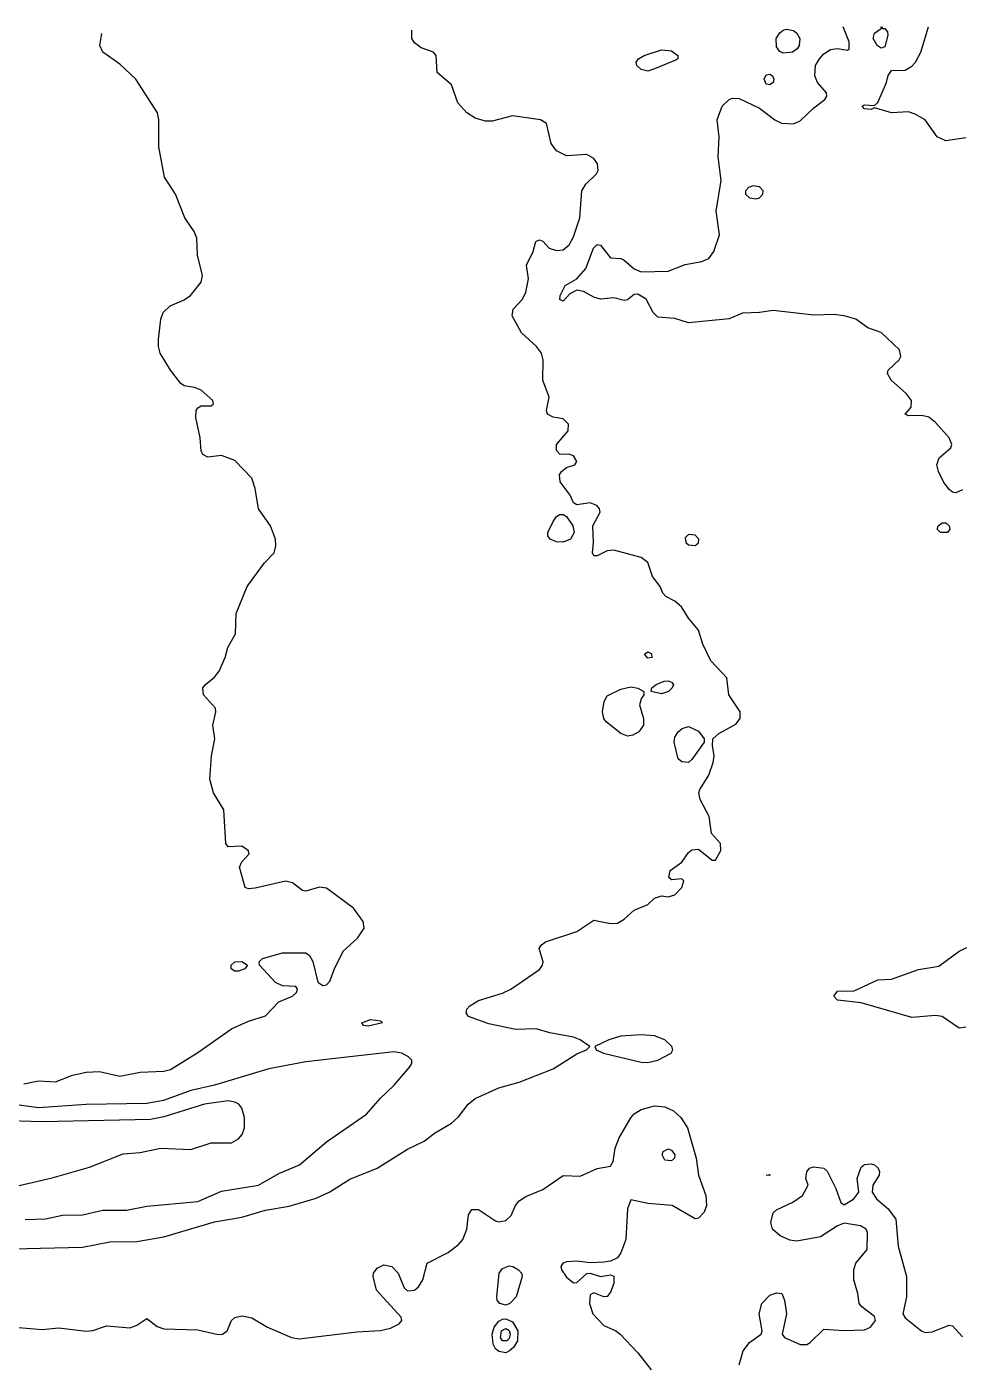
# Model space of a CAD drawing. Header units: inches. Extents: x 3308444 to 3309224, y 1376414 to 1377188.
# Drawn here: x 3308800.1 to 3308905, y 1377034.4 to 1377184.9 of the extents above; entities that cross this region are included whole.
import ezdxf

# ---------------------------------------------------------------- set-up
doc = ezdxf.new("R2010")
doc.units = ezdxf.units.IN
doc.header["$MEASUREMENT"] = 0

msp = doc.modelspace()

# ---------------------------------------------------------------- linework, layer by layer
for points, elevation in [([(3308795.34, 1377047.2), (3308806.38, 1377047.46), (3308809.43, 1377048.08), (3308812.48, 1377048.12), (3308815.52, 1377048.62), (3308821.23, 1377050.34), (3308824.28, 1377050.86), (3308826.95, 1377051.64), (3308829.61, 1377052.07), (3308832.66, 1377052.98), (3308834.18, 1377053.7), (3308836.46, 1377055.13), (3308839.51, 1377056.35), (3308842.94, 1377058.52), (3308844.81, 1377059.4), (3308845.98, 1377060.3), (3308847.89, 1377061.43), (3308848.65, 1377062.16), (3308849.76, 1377063.58), (3308850.55, 1377064.19), (3308853.22, 1377065.4), (3308855.5, 1377066.06), (3308859.31, 1377067.56), (3308861.97, 1377069.23), (3308863.07, 1377069.68), (3308863.45, 1377070.06), (3308862.36, 1377070.82), (3308861.59, 1377071.12), (3308858.93, 1377071.59), (3308857.41, 1377072.04), (3308855.12, 1377071.96), (3308852.08, 1377072.61), (3308849.79, 1377073.42), (3308849.53, 1377073.86), (3308849.62, 1377074.25), (3308849.93, 1377074.63), (3308850.93, 1377075.24), (3308853.6, 1377076.08), (3308854.57, 1377076.53), (3308857.79, 1377078.74), (3308858.13, 1377079.2), (3308858.21, 1377079.58), (3308857.75, 1377081.1), (3308857.95, 1377081.48), (3308858.46, 1377081.86), (3308861.97, 1377083), (3308863.88, 1377084.27), (3308865.78, 1377083.89), (3308866.54, 1377083.96), (3308867.31, 1377084.38), (3308868.45, 1377085.41), (3308869.97, 1377086.05), (3308870.73, 1377086.76), (3308871.49, 1377087.03), (3308872.26, 1377086.9), (3308873.02, 1377087.12), (3308873.78, 1377087.95), (3308874.01, 1377088.71), (3308873.78, 1377088.94), (3308872.64, 1377088.82), (3308872.32, 1377089.1), (3308872.5, 1377089.86), (3308873.78, 1377090.81), (3308874.54, 1377091.89), (3308874.92, 1377092.19), (3308875.68, 1377092.28), (3308877.21, 1377091.04), (3308877.59, 1377091.05), (3308878.18, 1377092.14), (3308878.16, 1377092.9), (3308877.13, 1377094.04), (3308876.87, 1377095.95), (3308875.85, 1377097.85), (3308875.72, 1377098.61), (3308875.82, 1377098.99), (3308876.82, 1377100.59), (3308877.33, 1377102.04), (3308877.43, 1377102.8), (3308877.24, 1377103.94), (3308877.29, 1377104.71), (3308877.97, 1377105.3), (3308879.87, 1377106.36), (3308880.35, 1377106.99), (3308880.37, 1377107.75), (3308879.07, 1377109.66), (3308878.86, 1377111.56), (3308877.07, 1377113.46), (3308876.14, 1377115.37), (3308875.68, 1377116.94), (3308874.54, 1377118.26), (3308873.77, 1377119.56), (3308873.02, 1377120.2), (3308872.01, 1377120.7), (3308871.66, 1377121.08), (3308871.36, 1377121.84), (3308870.5, 1377122.98), (3308869.97, 1377124.56), (3308869.21, 1377125.09), (3308866.16, 1377125.92), (3308865.4, 1377125.85), (3308864.26, 1377125.28), (3308863.88, 1377125.3), (3308863.73, 1377125.65), (3308863.86, 1377126.79), (3308863.77, 1377128.69), (3308864.59, 1377130.22), (3308864.54, 1377130.6), (3308864.23, 1377130.98), (3308863.5, 1377131.25), (3308861.97, 1377131.02), (3308861.59, 1377131.27), (3308861.23, 1377132.12), (3308860.09, 1377133.64), (3308860.03, 1377134.41), (3308860.24, 1377134.79), (3308860.83, 1377135.24), (3308861.76, 1377135.55), (3308861.99, 1377135.93), (3308861.59, 1377136.55), (3308861.21, 1377136.71), (3308860.07, 1377136.73), (3308859.69, 1377137.14), (3308859.7, 1377137.83), (3308861.02, 1377139.36), (3308861.05, 1377140.12), (3308860.45, 1377140.71), (3308859.31, 1377140.91), (3308858.69, 1377141.26), (3308858.55, 1377141.64), (3308858.86, 1377143.16), (3308858.16, 1377145.07), (3308858.19, 1377147.35), (3308858.02, 1377148.11), (3308857.45, 1377148.87), (3308855.77, 1377150.4), (3308854.7, 1377152.3), (3308854.82, 1377153.06), (3308855.88, 1377154.19), (3308856.26, 1377154.98), (3308856.54, 1377156.49), (3308856.31, 1377158.01), (3308857.05, 1377159.54), (3308857.38, 1377160.68), (3308857.79, 1377160.87), (3308858.17, 1377160.73), (3308858.86, 1377159.92), (3308859.69, 1377159.68), (3308860.45, 1377159.74), (3308861.1, 1377160.3), (3308861.59, 1377161.19), (3308862.33, 1377163.34), (3308862.56, 1377166.39), (3308862.98, 1377167.15), (3308864.21, 1377168.29), (3308864.39, 1377168.67), (3308864.31, 1377169.44), (3308863.88, 1377170.03), (3308863.12, 1377170.48), (3308860.83, 1377170.31), (3308859.69, 1377170.89), (3308859.09, 1377171.72), (3308858.55, 1377173.95), (3308857.91, 1377174.39), (3308854.74, 1377174.82), (3308852.46, 1377174.24), (3308851.69, 1377174.24), (3308850.55, 1377174.56), (3308849.59, 1377175.15), (3308848.58, 1377176.29), (3308847.89, 1377178.32), (3308846.26, 1377179.72), (3308846.17, 1377181.62), (3308845.84, 1377182), (3308844.46, 1377182.49), (3308843.7, 1377183.04), (3308843.43, 1377183.52), (3308843.43, 1377184.48)], 4478), ([(3308905.38, 1377132.71), (3308904.62, 1377132.38), (3308904.24, 1377132.47), (3308903.86, 1377132.77), (3308903.25, 1377133.64), (3308902.69, 1377134.79), (3308902.5, 1377135.55), (3308902.74, 1377136.31), (3308904.06, 1377137.45), (3308904.16, 1377137.83), (3308903.86, 1377138.59), (3308902.34, 1377140.3), (3308901.57, 1377140.9), (3308900.81, 1377141.1), (3308899.29, 1377141.07), (3308898.91, 1377141.26), (3308899.59, 1377142.02), (3308899.65, 1377142.78), (3308899.09, 1377143.54), (3308897.35, 1377145.07), (3308896.95, 1377145.83), (3308897.02, 1377146.21), (3308898.26, 1377147.35), (3308898.44, 1377147.73), (3308898.28, 1377148.49), (3308896.24, 1377150.42), (3308894.72, 1377150.95), (3308893.37, 1377151.92), (3308892.05, 1377152.32), (3308890.91, 1377152.47), (3308888.63, 1377152.38), (3308884.06, 1377152.92), (3308882.54, 1377152.69), (3308880.63, 1377152.63), (3308879.11, 1377151.98), (3308874.54, 1377151.54), (3308873.02, 1377152.01), (3308871.11, 1377152.15), (3308870.56, 1377152.68), (3308869.77, 1377154.2), (3308868.83, 1377154.75), (3308868.45, 1377154.71), (3308867.69, 1377154.13), (3308867.31, 1377154.02), (3308866.16, 1377154.32), (3308864.64, 1377154.19), (3308863.88, 1377154.41), (3308862.74, 1377155.06), (3308861.97, 1377155.21), (3308861.21, 1377154.8), (3308860.45, 1377153.98), (3308860.07, 1377154.14), (3308860.09, 1377154.59), (3308860.67, 1377155.73), (3308861.97, 1377156.47), (3308862.99, 1377157.63), (3308863.85, 1377159.92), (3308864.26, 1377160.36), (3308864.64, 1377160.26), (3308865.78, 1377158.85), (3308866.92, 1377158.76), (3308867.31, 1377158.58), (3308868.45, 1377157.6), (3308869.21, 1377157.28), (3308872.26, 1377157.33), (3308874.16, 1377158.1), (3308876.06, 1377158.42), (3308876.84, 1377158.77), (3308877.41, 1377159.54), (3308878.04, 1377161.44), (3308877.65, 1377164.1), (3308878.21, 1377167.53), (3308877.87, 1377170.2), (3308877.98, 1377172.48), (3308877.78, 1377174.39), (3308878.35, 1377175.9), (3308879.11, 1377176.68), (3308879.49, 1377176.82), (3308880.25, 1377176.78), (3308882.54, 1377175.67), (3308884.27, 1377174.39), (3308885.01, 1377174), (3308886.34, 1377173.91), (3308887.1, 1377174.28), (3308888.63, 1377175.74), (3308889.9, 1377176.67), (3308890.09, 1377177.05), (3308890.06, 1377177.43), (3308889.05, 1377178.57), (3308888.74, 1377179.33), (3308888.85, 1377180.48), (3308889.29, 1377181.24), (3308889.77, 1377181.79), (3308890.53, 1377182.29), (3308891.29, 1377182.41), (3308892.44, 1377182.23), (3308892.64, 1377182.38), (3308892.63, 1377183.14), (3308891.96, 1377184.86)], 4479), ([(3308886.23, 1377182), (3308885.2, 1377181.89), (3308884.82, 1377182.08), (3308884.44, 1377182.58), (3308884.41, 1377183.52), (3308884.82, 1377184.17), (3308885.2, 1377184.46), (3308885.58, 1377184.59), (3308886.34, 1377184.44), (3308886.72, 1377184.12), (3308887.06, 1377183.52), (3308887.01, 1377182.76), (3308886.76, 1377182.38), (3308886.23, 1377182)], 4479), ([(3308905.76, 1377172.35), (3308903.48, 1377172.02), (3308902.51, 1377172.48), (3308901.19, 1377174.38), (3308900.05, 1377175.03), (3308899.29, 1377175.26), (3308897.39, 1377175.16), (3308895.48, 1377175.72), (3308895.1, 1377175.53), (3308894.34, 1377175.61), (3308894.1, 1377175.91), (3308894.34, 1377176.06), (3308895.48, 1377175.98), (3308895.86, 1377176.33), (3308896.82, 1377178.57), (3308897, 1377179.38), (3308897.39, 1377179.94), (3308898.91, 1377179.95), (3308899.67, 1377180.4), (3308900.09, 1377180.86), (3308900.69, 1377182), (3308901.54, 1377184.86)], 4480), ([(3308896.35, 1377184.86), (3308896.35, 1377184.67), (3308896.62, 1377184.64), (3308896.93, 1377184.28), (3308896.97, 1377183.9), (3308896.62, 1377182.6), (3308896.24, 1377182.45), (3308895.77, 1377182.76), (3308895.34, 1377183.52), (3308895.48, 1377184.12), (3308896.23, 1377184.67), (3308896.23, 1377184.86)], 4480), ([(3308799.76, 1377065.87), (3308801.43, 1377066.18), (3308803.34, 1377066.1), (3308805.24, 1377066.84), (3308806.76, 1377067.16), (3308808.29, 1377067.24), (3308810.57, 1377066.71), (3308812.86, 1377067.17), (3308815.52, 1377067.27), (3308816.28, 1377067.47), (3308819.33, 1377069.38), (3308823.14, 1377072.05), (3308825.04, 1377072.9), (3308826.95, 1377073.51), (3308828.47, 1377075.08), (3308829.99, 1377075.74), (3308830.44, 1377076.15), (3308830.56, 1377076.53), (3308830.37, 1377076.82), (3308828.85, 1377076.88), (3308828.09, 1377077.28), (3308826.27, 1377079.2), (3308826.23, 1377079.58), (3308826.6, 1377079.96), (3308828.85, 1377080.59), (3308831.51, 1377080.6), (3308831.89, 1377080.31), (3308832.28, 1377079.62), (3308832.86, 1377077.29), (3308833.42, 1377076.94), (3308833.8, 1377077.01), (3308834.18, 1377077.43), (3308834.7, 1377078.81), (3308835.7, 1377080.8), (3308837.31, 1377082.24), (3308838.05, 1377083.38), (3308837.93, 1377084.15), (3308836.84, 1377085.64), (3308833.8, 1377087.9), (3308833.04, 1377088.01), (3308831.51, 1377087.53), (3308831.13, 1377087.64), (3308829.99, 1377088.5), (3308829.23, 1377088.69), (3308825.8, 1377087.87), (3308825.04, 1377087.81), (3308824.66, 1377087.95), (3308824.04, 1377090.24), (3308824.28, 1377090.85), (3308825.12, 1377091.76), (3308825.01, 1377092.14), (3308824.28, 1377092.62), (3308822.76, 1377092.55), (3308822.48, 1377092.9), (3308822.26, 1377096.71), (3308821.1, 1377098.61), (3308820.69, 1377100.14), (3308820.88, 1377102.8), (3308821.25, 1377104.71), (3308821.01, 1377106.23), (3308821.35, 1377107.75), (3308821.31, 1377108.13), (3308819.96, 1377109.66), (3308819.92, 1377110.42), (3308820.19, 1377110.8), (3308821.23, 1377111.62), (3308821.75, 1377112.32), (3308822.41, 1377113.84), (3308822.72, 1377114.99), (3308823.56, 1377116.51), (3308823.67, 1377118.79), (3308824.9, 1377121.84), (3308826.84, 1377124.51), (3308827.93, 1377125.65), (3308828.12, 1377126.41), (3308828.06, 1377127.17), (3308827.52, 1377128.69), (3308826.16, 1377130.6), (3308825.8, 1377132.88), (3308825.41, 1377134.02), (3308823.52, 1377136.02), (3308822, 1377136.6), (3308820.47, 1377136.42), (3308819.91, 1377136.69), (3308819.73, 1377137.07), (3308819.6, 1377138.59), (3308819.12, 1377140.88), (3308819.17, 1377141.64), (3308819.33, 1377141.96), (3308819.71, 1377142.18), (3308820.85, 1377142.17), (3308821.11, 1377142.4), (3308821.02, 1377142.78), (3308819.71, 1377143.94), (3308818.95, 1377144.25), (3308817.81, 1377144.43), (3308817.43, 1377144.7), (3308816.28, 1377146.18), (3308815.09, 1377148.11), (3308814.9, 1377148.87), (3308814.92, 1377149.64), (3308815.17, 1377151.92), (3308815.45, 1377152.68), (3308816.21, 1377153.44), (3308817.81, 1377154.1), (3308818.51, 1377154.59), (3308819.73, 1377156.11), (3308819.86, 1377156.87), (3308819.32, 1377159.15), (3308819.23, 1377161.06), (3308818.92, 1377161.82), (3308817.88, 1377163.34), (3308816.81, 1377166.01), (3308815.59, 1377167.91), (3308814.95, 1377171.34), (3308814.95, 1377174.39), (3308814.8, 1377175.15), (3308812.35, 1377178.95), (3308810.57, 1377180.64), (3308808.64, 1377182), (3308808.3, 1377182.76), (3308808.53, 1377184.09)], 4477), ([(3308870.73, 1377180.1), (3308869.97, 1377179.86), (3308869.21, 1377180.04), (3308868.72, 1377180.48), (3308868.66, 1377180.86), (3308868.92, 1377181.24), (3308869.57, 1377181.62), (3308871.49, 1377182.24), (3308872.64, 1377182.13), (3308873.35, 1377181.62), (3308873.33, 1377181.24), (3308873.02, 1377181.05), (3308870.73, 1377180.1)], 4479), ([(3308884.08, 1377178.57), (3308883.68, 1377178.3), (3308883.3, 1377178.39), (3308883.04, 1377178.95), (3308883.3, 1377179.44), (3308883.68, 1377179.53), (3308884.01, 1377179.33), (3308884.16, 1377178.95), (3308884.08, 1377178.57)], 4479), ([(3308882.54, 1377165.61), (3308882.91, 1377166.01), (3308882.93, 1377166.39), (3308882.54, 1377166.83), (3308881.77, 1377166.93), (3308881.31, 1377166.77), (3308880.95, 1377166.39), (3308880.96, 1377166.01), (3308881.39, 1377165.61), (3308882.16, 1377165.5), (3308882.54, 1377165.61)], 4479), ([(3308861.27, 1377127.17), (3308860.45, 1377126.82), (3308859.69, 1377126.86), (3308858.97, 1377127.17), (3308858.7, 1377127.55), (3308858.71, 1377127.93), (3308859.31, 1377129.15), (3308859.69, 1377129.71), (3308860.07, 1377129.93), (3308860.45, 1377129.96), (3308860.83, 1377129.72), (3308861.53, 1377128.69), (3308861.67, 1377127.93), (3308861.27, 1377127.17)], 4478), ([(3308903.68, 1377127.93), (3308902.91, 1377127.93), (3308902.54, 1377128.31), (3308902.62, 1377128.69), (3308903.1, 1377129), (3308903.48, 1377129), (3308903.88, 1377128.69), (3308903.95, 1377128.31), (3308903.68, 1377127.93)], 4479), ([(3308875.68, 1377126.74), (3308875.72, 1377127.17), (3308875.3, 1377127.63), (3308874.54, 1377127.68), (3308874.16, 1377127.33), (3308874.24, 1377126.79), (3308874.54, 1377126.54), (3308875.3, 1377126.47), (3308875.68, 1377126.74)], 4478), ([(3308870.44, 1377113.84), (3308869.97, 1377113.77), (3308869.61, 1377114.23), (3308869.97, 1377114.48), (3308870.35, 1377114.31), (3308870.44, 1377113.84)], 4478), ([(3308872.3, 1377110.04), (3308871.49, 1377109.75), (3308870.35, 1377110.04), (3308870.42, 1377110.42), (3308870.9, 1377110.8), (3308871.8, 1377111.18), (3308872.26, 1377111.21), (3308872.64, 1377111.06), (3308872.84, 1377110.8), (3308872.72, 1377110.42), (3308872.3, 1377110.04)], 4478), ([(3308868.27, 1377105.09), (3308867.69, 1377105.01), (3308866.92, 1377105.3), (3308865.27, 1377106.61), (3308865.01, 1377106.99), (3308864.86, 1377107.75), (3308865.04, 1377108.89), (3308865.4, 1377109.55), (3308866.92, 1377110.3), (3308868.07, 1377110.56), (3308868.83, 1377110.39), (3308869.51, 1377110.04), (3308869.51, 1377109.66), (3308869.21, 1377109.2), (3308869.04, 1377108.51), (3308869.5, 1377106.99), (3308869.47, 1377106.23), (3308868.97, 1377105.47), (3308868.27, 1377105.09)], 4478), ([(3308874.54, 1377102.04), (3308873.78, 1377102.1), (3308873.4, 1377102.46), (3308872.93, 1377104.33), (3308873.02, 1377104.88), (3308873.37, 1377105.47), (3308873.82, 1377105.85), (3308874.54, 1377106.07), (3308875.68, 1377105.54), (3308876.32, 1377104.71), (3308876.31, 1377104.33), (3308876.06, 1377103.94), (3308874.92, 1377102.35), (3308874.54, 1377102.04)], 4478), ([(3308905.76, 1377072.25), (3308905, 1377072.14), (3308903.1, 1377073.44), (3308902.34, 1377073.55), (3308899.67, 1377073.33), (3308893.96, 1377074.98), (3308891.29, 1377075.28), (3308890.91, 1377075.74), (3308891.29, 1377076.3), (3308893.2, 1377076.31), (3308895.86, 1377077.57), (3308897.39, 1377077.64), (3308900.43, 1377078.73), (3308902.72, 1377079.11), (3308905, 1377080.81), (3308906.14, 1377081.32)], 4479), ([(3308824.62, 1377078.81), (3308823.9, 1377078.54), (3308823.52, 1377078.55), (3308823.1, 1377078.81), (3308823.08, 1377079.2), (3308823.52, 1377079.61), (3308824.28, 1377079.63), (3308824.91, 1377079.2), (3308824.62, 1377078.81)], 4477), ([(3308838.51, 1377072.34), (3308837.99, 1377072.41), (3308837.8, 1377072.72), (3308838.75, 1377073.11), (3308839.89, 1377072.95), (3308840.12, 1377072.72), (3308838.51, 1377072.34)], 4478), ([(3308871.11, 1377068.53), (3308872.6, 1377069.3), (3308872.8, 1377069.68), (3308872.66, 1377070.06), (3308871.9, 1377070.82), (3308870.73, 1377071.26), (3308869.21, 1377071.39), (3308866.92, 1377071.21), (3308865.57, 1377070.82), (3308863.99, 1377070.06), (3308864.14, 1377069.68), (3308864.97, 1377069.3), (3308869.21, 1377068.3), (3308869.97, 1377068.25), (3308871.11, 1377068.53)], 4478), ([(3308799.91, 1377050.6), (3308802.2, 1377050.65), (3308804.1, 1377051.09), (3308806.38, 1377051.11), (3308808.67, 1377051.64), (3308811.33, 1377051.65), (3308813.62, 1377052.07), (3308819.33, 1377052.61), (3308822, 1377053.77), (3308826.18, 1377054.44), (3308828.47, 1377055.78), (3308830.79, 1377056.73), (3308833.8, 1377059.33), (3308838.33, 1377062.44), (3308839.89, 1377064.25), (3308841.41, 1377065.66), (3308843.21, 1377067.77), (3308843.42, 1377068.15), (3308843.4, 1377068.53), (3308843.06, 1377068.91), (3308842.3, 1377069.3), (3308841.41, 1377069.47), (3308831.51, 1377068.35), (3308827.33, 1377067.56), (3308821.23, 1377065.7), (3308818.57, 1377065.09), (3308815.48, 1377063.97), (3308813.62, 1377063.66), (3308806.76, 1377063.53), (3308801.43, 1377063.15), (3308798.4, 1377063.58)], 4477), ([(3308798.77, 1377054.31), (3308802.96, 1377055.29), (3308807.15, 1377056.47), (3308810.95, 1377057.97), (3308812.86, 1377058.14), (3308815.14, 1377058.6), (3308818.57, 1377058.47), (3308820.85, 1377059.23), (3308823.14, 1377059.2), (3308823.9, 1377059.67), (3308824.31, 1377060.16), (3308824.6, 1377060.92), (3308824.6, 1377062.06), (3308824.28, 1377063.11), (3308823.94, 1377063.58), (3308823.52, 1377063.81), (3308822.76, 1377063.93), (3308820.09, 1377063.58), (3308815.52, 1377062.15), (3308814, 1377061.86), (3308801.81, 1377061.59), (3308796.87, 1377061.75)], 4476), ([(3308798.77, 1377038.46), (3308801.81, 1377038.2), (3308803.72, 1377038.4), (3308806.76, 1377038.03), (3308807.53, 1377038.1), (3308809.05, 1377038.6), (3308811.71, 1377038.41), (3308812.48, 1377038.71), (3308813.62, 1377039.44), (3308814.76, 1377038.55), (3308815.52, 1377038.28), (3308819.33, 1377038.16), (3308821.61, 1377037.63), (3308822.12, 1377037.69), (3308822.65, 1377038.07), (3308823.14, 1377039.2), (3308823.52, 1377039.56), (3308824.28, 1377039.75), (3308825.42, 1377039.53), (3308827.17, 1377038.45), (3308829.86, 1377037.31), (3308830.75, 1377037.16), (3308837.23, 1377037.96), (3308839.89, 1377038.11), (3308841.03, 1377038.36), (3308841.98, 1377038.83), (3308842.28, 1377039.22), (3308842.2, 1377039.6), (3308839.45, 1377042.64), (3308839.05, 1377044.17), (3308839.09, 1377044.55), (3308839.51, 1377045.09), (3308840.27, 1377045.49), (3308841.16, 1377045.31), (3308841.89, 1377044.55), (3308842.56, 1377042.89), (3308842.94, 1377042.57), (3308843.7, 1377042.65), (3308844.16, 1377043.02), (3308844.66, 1377043.78), (3308845.13, 1377045.69), (3308847.51, 1377046.88), (3308848.65, 1377047.78), (3308849.14, 1377048.35), (3308849.62, 1377049.5), (3308849.79, 1377051.13), (3308850.17, 1377051.73), (3308850.93, 1377051.73), (3308852.84, 1377050.43), (3308853.22, 1377050.34), (3308853.98, 1377050.47), (3308854.61, 1377051.02), (3308855.07, 1377052.16), (3308855.5, 1377052.69), (3308856.26, 1377053.18), (3308858.17, 1377053.97), (3308860.45, 1377055.53), (3308862.36, 1377055.48), (3308864.26, 1377056.33), (3308865.78, 1377056.59), (3308866.06, 1377057.11), (3308866.31, 1377058.63), (3308866.76, 1377059.78), (3308868.07, 1377062.04), (3308868.45, 1377062.48), (3308869.21, 1377062.98), (3308870.73, 1377063.37), (3308871.87, 1377063.26), (3308872.87, 1377062.82), (3308873.7, 1377062.06), (3308874.45, 1377060.92), (3308875.39, 1377057.49), (3308875.68, 1377055.57), (3308876.5, 1377053.3), (3308876.57, 1377052.16), (3308876.3, 1377051.4), (3308875.68, 1377050.73), (3308875.3, 1377050.68), (3308872.71, 1377052.16), (3308869.97, 1377052.38), (3308868.07, 1377052.8), (3308867.68, 1377051.78), (3308867.48, 1377048.35), (3308866.92, 1377046.83), (3308866.54, 1377046.26), (3308865.78, 1377045.88), (3308865.02, 1377045.78), (3308863.5, 1377045.7), (3308861.97, 1377045.89), (3308860.83, 1377045.83), (3308860.4, 1377045.69), (3308860.18, 1377045.31), (3308860.25, 1377044.93), (3308860.83, 1377044.09), (3308861.59, 1377043.47), (3308861.97, 1377043.49), (3308863.12, 1377044.5), (3308863.5, 1377044.53), (3308864.64, 1377044.17), (3308865.78, 1377044.34), (3308866.16, 1377044.19), (3308866.15, 1377043.4), (3308865.78, 1377042.42), (3308865.4, 1377041.91), (3308865.02, 1377041.89), (3308863.88, 1377042.33), (3308863.5, 1377042.11), (3308863.42, 1377041.12), (3308863.77, 1377039.98), (3308865.02, 1377038.64), (3308866.36, 1377038.07), (3308866.86, 1377037.69), (3308868.83, 1377035.58), (3308870.35, 1377033.68)], 4479), ([(3308872.97, 1377057.49), (3308872.64, 1377057.19), (3308871.87, 1377057.26), (3308871.58, 1377057.87), (3308871.7, 1377058.25), (3308872.26, 1377058.55), (3308872.64, 1377058.38), (3308873, 1377057.87), (3308872.97, 1377057.49)], 4480), ([(3308880.25, 1377034.22), (3308880.7, 1377035.79), (3308881.39, 1377036.73), (3308882.73, 1377037.69), (3308882.84, 1377038.07), (3308882.51, 1377039.98), (3308882.79, 1377041.12), (3308883.68, 1377042.06), (3308884.44, 1377042.34), (3308885.03, 1377042.26), (3308885.36, 1377041.5), (3308885.57, 1377039.98), (3308885.07, 1377037.69), (3308885.35, 1377037.31), (3308887.1, 1377036.52), (3308887.87, 1377036.53), (3308888.25, 1377036.73), (3308889.77, 1377038.26), (3308892.05, 1377038.09), (3308894.34, 1377038.16), (3308895.01, 1377038.45), (3308895.6, 1377039.22), (3308895.48, 1377039.68), (3308894.03, 1377040.74), (3308893.76, 1377041.12), (3308893.6, 1377042.26), (3308893.15, 1377043.78), (3308893.16, 1377044.93), (3308893.38, 1377045.69), (3308894.63, 1377047.21), (3308894.68, 1377049.12), (3308894.52, 1377049.5), (3308893.91, 1377049.88), (3308892.05, 1377050.16), (3308891.29, 1377049.88), (3308889.39, 1377048.63), (3308886.72, 1377048.15), (3308885.96, 1377048.27), (3308884.84, 1377048.73), (3308883.99, 1377049.5), (3308883.81, 1377050.26), (3308884.06, 1377051.34), (3308884.44, 1377051.68), (3308886.28, 1377052.54), (3308887.37, 1377053.3), (3308887.99, 1377054.45), (3308887.75, 1377055.21), (3308887.85, 1377055.97), (3308888.17, 1377056.35), (3308888.63, 1377056.52), (3308889.77, 1377056.38), (3308890.15, 1377056.02), (3308891.11, 1377054.07), (3308891.67, 1377052.49), (3308892.05, 1377052.25), (3308893.16, 1377052.92), (3308893.72, 1377053.68), (3308893.51, 1377055.21), (3308893.96, 1377056.46), (3308894.34, 1377056.77), (3308895.1, 1377056.84), (3308895.48, 1377056.73), (3308895.89, 1377056.35), (3308896.04, 1377055.97), (3308895.99, 1377055.59), (3308895.3, 1377054.45), (3308895.21, 1377053.68), (3308895.7, 1377052.92), (3308897.02, 1377051.78), (3308897.87, 1377050.64), (3308898.15, 1377047.59), (3308899.06, 1377044.17), (3308899.07, 1377041.88), (3308898.65, 1377039.98), (3308898.91, 1377039.53), (3308900.81, 1377038.02), (3308901.19, 1377037.88), (3308901.95, 1377037.95), (3308903.86, 1377038.7), (3308904.24, 1377038.62), (3308905.38, 1377037.39)], 4479), ([(3308883.7, 1377055.59), (3308883.68, 1377055.54), (3308883.28, 1377055.59), (3308883.68, 1377055.64), (3308883.7, 1377055.59)], 4479), ([(3308854.45, 1377041.12), (3308853.98, 1377040.96), (3308853.32, 1377041.12), (3308853.03, 1377041.5), (3308852.97, 1377041.88), (3308853.24, 1377044.55), (3308853.6, 1377045.07), (3308854.36, 1377045.38), (3308854.77, 1377045.31), (3308855.42, 1377044.93), (3308855.74, 1377044.55), (3308855.82, 1377044.17), (3308855.15, 1377041.88), (3308854.45, 1377041.12)], 4480), ([(3308854.42, 1377035.79), (3308853.98, 1377035.59), (3308853.22, 1377035.71), (3308852.84, 1377036.04), (3308852.56, 1377036.55), (3308852.47, 1377037.69), (3308852.67, 1377038.45), (3308853.22, 1377039.16), (3308853.6, 1377039.38), (3308853.98, 1377039.42), (3308854.74, 1377039.05), (3308855.34, 1377038.07), (3308855.29, 1377036.93), (3308854.86, 1377036.17), (3308854.42, 1377035.79)], 4480), ([(3308854.1, 1377036.93), (3308853.6, 1377036.92), (3308853.38, 1377037.31), (3308853.49, 1377038.07), (3308853.98, 1377038.33), (3308854.36, 1377038.1), (3308854.48, 1377037.69), (3308854.36, 1377037.19), (3308854.1, 1377036.93)], 4481)]:
    msp.add_lwpolyline(points, dxfattribs=dict(elevation=elevation))

doc.saveas('drawing.dxf')
